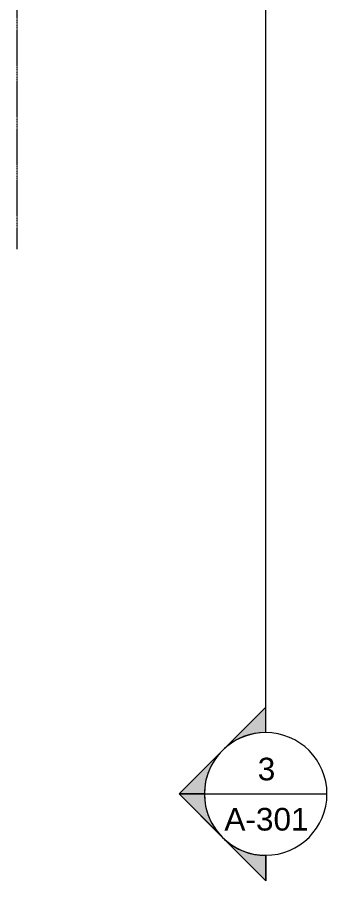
# Model space of a CAD drawing. Header units: inches. Extents: x 20426 to 36348, y -461 to 673.
# Drawn here: x 26837.7 to 27000.8, y -461.3 to -11 of the extents above; entities that cross this region are included whole.
import ezdxf

# ---------------------------------------------------------------- set-up
doc = ezdxf.new("R2010")
doc.units = ezdxf.units.IN
doc.header["$MEASUREMENT"] = 0
doc.linetypes.add('Grid Line 1_2_', pattern=[0.875, 0.5, -0.125, 0.125, -0.125])
doc.layers.add('G-ANNO-SYMB', color=111, linetype='Continuous', lineweight=9)
doc.layers.add('S-GRID', color=1, linetype='Continuous', lineweight=9)
doc.styles.add('Arial_2', font='arial.ttf', dxfattribs={"height": 11.802395})

# ---------------------------------------------------------------- blocks, each defined once
blk = doc.blocks.new('Section - Section Head - Filled-1526-Elevation - South')
at = {"layer": 'G-ANNO-SYMB'}
h = blk.add_hatch(color=256, dxfattribs=at)
edge = h.paths.add_edge_path(flags=0)
edge.add_line((25216.62, -392.22), (25238.09, -370.75))
edge.add_line((25238.09, -370.75), (25238.09, -383.96))
edge.add_arc((25238.09, -416), 32.04, 90, 132.0784)
h = blk.add_hatch(color=256, dxfattribs=at)
edge = h.paths.add_edge_path(flags=0)
edge.add_arc((25238.09, -416), 32, 135, 180)
edge.add_line((25206.09, -416), (25192.84, -416))
edge.add_line((25192.84, -416), (25215.47, -393.37))
h = blk.add_hatch(color=256, dxfattribs=at)
edge = h.paths.add_edge_path(flags=0)
edge.add_line((25215.47, -438.63), (25192.84, -416))
edge.add_line((25192.84, -416), (25206.09, -416))
edge.add_arc((25238.09, -416), 32, 180, 225)
h = blk.add_hatch(color=256, dxfattribs=at)
edge = h.paths.add_edge_path(flags=0)
edge.add_arc((25238.09, -416), 32.04, 227.9216, 270)
edge.add_line((25238.09, -448.04), (25238.09, -461.25))
edge.add_line((25238.09, -461.25), (25216.62, -439.78))
for p, q in [((25192.84, -416), (25238.09, -370.75)), ((25238.09, -370.75), (25216.62, -392.22)), ((25238.09, -384), (25238.09, -370.75)), ((25238.09, -383.96), (25238.09, -370.75)), ((25215.47, -393.37), (25192.84, -416)), ((25192.84, -416), (25238.09, -461.25)), ((25206.09, -416), (25192.84, -416)), ((25192.84, -416), (25215.47, -438.63)), ((25192.84, -416), (25206.09, -416)), ((25216.62, -439.78), (25238.09, -461.25)), ((25238.09, -448), (25238.09, -461.25)), ((25238.09, -461.25), (25238.09, -448.04))]:
    blk.add_line(p, q, dxfattribs=at)
for radius, start, end in [(32, 90, 270), (32.04, 90, 132.0784), (32, 270, 90), (32, 135, 180), (32, 180, 225), (32.04, 227.9216, 270)]:
    blk.add_arc((25238.09, -416), radius, start, end, dxfattribs=at)

msp = doc.modelspace()

# ---------------------------------------------------------------- linework, layer by layer
at = {"layer": 'G-ANNO-SYMB'}
for p, q in [((26967.38, -384), (26967.38, 122.7)), ((26935.38, -416), (26999.38, -416))]:
    msp.add_line(p, q, dxfattribs=at)
at = {"layer": 'S-GRID', "linetype": 'Grid Line 1_2_'}
msp.add_line((26837.67, -132), (26837.67, 573.76), dxfattribs=at)

# ---------------------------------------------------------------- block references
at = {"layer": 'G-ANNO-SYMB'}
msp.add_blockref('Section - Section Head - Filled-1526-Elevation - South', (1729.28, 0), dxfattribs=at)

# ---------------------------------------------------------------- texts
at = {"layer": 'G-ANNO-SYMB', "attachment_point": 2, "line_spacing_factor": 0.938532, "style": 'Arial_2'}
for s, insert, char_height, width in [('3', (26967.79, -397.11), 11.8, 10.944), ('A-301', (26967.79, -423.29), 11.802, 52.416)]:
    msp.add_mtext(s, dxfattribs=dict(at, insert=insert, char_height=char_height, width=width))

doc.saveas('drawing.dxf')
